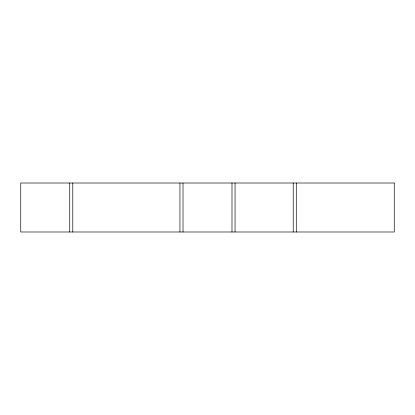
<?xml version="1.0" encoding="UTF-8"?>
<svg xmlns="http://www.w3.org/2000/svg" width="415" height="415" viewBox="0 0 415 415"><rect width="100%" height="100%" fill="white"/><g stroke="black" fill="none" stroke-linecap="round" stroke-linejoin="round"><path stroke-width="0.62" d="M296.284 183.01L296.284 231.99M293.223 183.01L293.223 231.99M235.051 183.01L235.051 231.99M231.99 183.01L231.99 231.99M183.01 183.01L183.01 231.99M179.949 183.01L179.949 231.99M72.796 183.01L72.796 231.99M69.736 183.01L69.736 231.99M394.25 183.01L20.75 183.01L20.75 231.99L394.25 231.99L394.25 183.01"/></g></svg>
